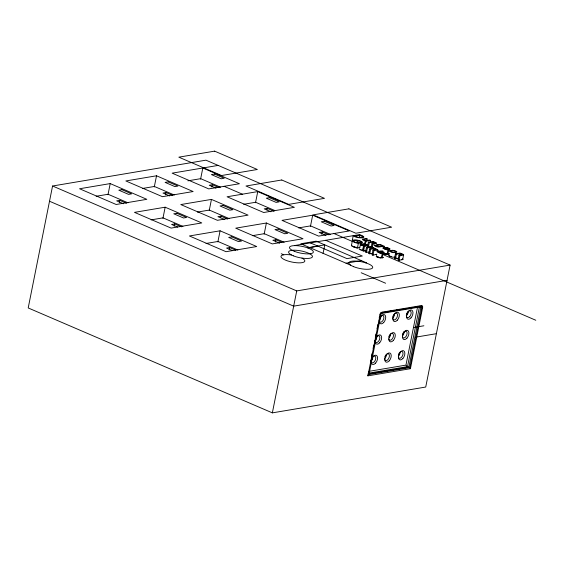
<?xml version="1.0" encoding="UTF-8"?>
<svg xmlns="http://www.w3.org/2000/svg" width="564" height="564" viewBox="0 0 564 564"><rect width="100%" height="100%" fill="white"/><g stroke="black" fill="none" stroke-linecap="round" stroke-linejoin="round"><path stroke-width="0.85" d="M402.816 259.419L403.556 254.597A3.095 0.881 11.3 0 0 402.435 254.011L401.843 253.814A2.46 0.698 11.3 0 0 400.891 253.596L400.228 253.504L399.77 255.795M360.812 242.393L361.926 242.746L362.377 242.379A2.848 0.811 11.3 0 0 362.335 242.139L362.074 241.85A4.582 1.304 11.3 0 0 361.58 241.526L360.904 241.18A6.796 1.932 11.3 0 0 360.135 240.863L358.316 240.299A3.913 1.114 11.3 0 0 357.061 240.06L355.799 239.933A6.148 1.748 11.3 0 0 354.093 239.961L352.831 240.222A5.436 1.544 11.3 0 0 352.38 240.511L351.45 245.594L353.628 246.94L357.435 247.984L359.79 247.589L361.002 241.808M351.386 245.206C350.815 245.819 355.426 247.948 357.435 247.984L358.351 243.415L360.706 243.013L357.491 241.639L356.751 241.766L358.972 242.724L356.406 242.59A4.35 1.234 11.3 0 1 353.776 241.427M52.565 186L28.2 307.951L272.356 412.862L425.728 387.038L450.1 265.087L205.938 160.169L52.565 186L296.727 290.911L450.1 265.087M107.992 194.735L110.22 183.589L146.844 199.325L116.17 204.492L79.545 188.757L110.22 183.589M119.286 202.617L119.744 200.333L126.505 203.237M154.289 186.945L156.517 175.792L193.142 191.534L162.467 196.695L125.842 180.959L156.517 175.792M165.583 194.82L166.042 192.536L172.803 195.44M162.933 218.346L165.16 207.199L201.778 222.935L171.103 228.096L134.486 212.36L165.16 207.199M174.227 226.22L174.678 223.936L181.439 226.841M200.587 179.148L202.814 168.001L239.432 183.737L208.758 188.905L172.14 173.162L218.148 165.414M211.881 187.022L212.332 184.738L219.093 187.643M209.223 210.548L211.451 199.402L248.075 215.138L217.401 220.305L180.776 204.563L211.451 199.402M220.672 217.662L220.975 216.139L227.736 219.043M217.866 241.949L220.094 230.803L256.719 246.538L226.044 251.706L189.419 235.971L220.094 230.803M229.16 249.831L229.618 247.54L235.625 250.127M255.52 202.751L257.748 191.605L294.373 207.34L263.698 212.508L227.073 196.773L257.748 191.605M266.962 209.871L267.273 208.342L274.034 211.246M264.163 234.152L266.391 223.006L303.009 238.741L272.334 243.909L235.717 228.173L266.391 223.006M275.451 242.034L275.909 239.742L281.922 242.33M272.356 412.862L296.727 290.911M310.454 226.354L312.682 215.208L349.306 230.944L318.632 236.112L282.007 220.376L312.682 215.208M321.748 234.236L322.206 231.952L328.967 234.857M323.059 253.455L324.772 244.882L309.439 247.462M353.001 240.532L352.317 240.243L353.226 235.667C355.813 238.678 371.246 238.875 359.571 234.603L294.711 245.523M358.979 237.402L359.388 237.451L359.825 235.16L361.411 235.844A6.296 1.791 11.3 0 1 362.567 236.394M361.616 244.268L361.926 242.746M363.244 249.013L363.858 245.967L362.673 245.714A3.349 0.952 11.3 0 1 362.342 245.629A3.835 1.093 11.3 0 1 361.171 245.213L360.192 244.621A2.03 0.578 11.3 0 1 360.135 244.431A1.847 0.522 11.3 0 1 360.276 244.282L360.607 244.184A2.03 0.578 11.3 0 1 361.263 244.149M364.464 244.635L365.225 240.821L365.895 240.708L364.88 240.553A2.524 0.719 11.3 0 1 363.949 240.306L363.66 240.208A2.982 0.846 11.3 0 1 362.511 239.58L362.398 239.34A2.108 0.599 11.3 0 1 362.525 239.199L362.574 239.171A2.848 0.811 11.3 0 1 362.737 239.108L366.198 238.494L367.129 238.896L366.826 240.419M364.443 246.56L363.533 251.135L362.56 250.712L363.477 246.144L364.443 246.56A2.757 0.783 11.3 0 1 364.76 246.362L367.961 245.692A1.699 0.479 11.3 0 0 368.024 245.58A1.361 0.388 11.3 0 0 368.01 245.509L367.798 245.298A2.813 0.797 11.3 0 0 367.552 245.128L367.051 244.875A6.972 1.981 11.3 0 0 366.551 244.656L362.835 243.902L365.627 244.649A4.152 1.177 11.3 0 1 366.114 244.854L366.72 245.382L364.203 244.868A13.064 3.708 11.3 0 0 363.547 244.635L363.258 244.536A3.017 0.853 11.3 0 0 362.335 244.29A2.044 0.578 11.3 0 0 361.291 244.156M365.444 244.226L366.057 241.18L370.647 240.405L370.344 241.928M369.18 251.96L366.494 252.404L365.564 252.002L366.473 247.434L371.965 246.658L368.412 247.159L367.481 246.757L368.391 242.182L372.987 241.413L373.826 241.773L373.171 241.878L372.712 244.17M366.494 252.404L367.404 247.829L371.14 247.342A1.516 0.43 11.3 0 1 371.887 247.455A1.812 0.515 11.3 0 1 372.783 247.737L373.255 248.132L369.73 248.83L368.821 253.405L369.751 253.8L372.508 253.342M368.412 247.159L369.321 242.583L373.643 242.182A1.96 0.557 11.3 0 1 374.496 242.414A2.277 0.649 11.3 0 1 374.891 242.569L374.975 242.612A1.509 0.43 11.3 0 1 375.363 242.901L371.923 243.697L370.95 248.646M369.751 253.8L370.661 249.232L374.919 248.802A1.657 0.472 11.3 0 1 375.575 248.964L375.73 249.013A2.044 0.578 11.3 0 1 376.103 249.161L376.174 249.196A1.276 0.36 11.3 0 1 376.505 249.45L372.98 250.226L372.064 254.801L372.994 255.196L376.822 254.181L376.146 254.667M372.085 247.913L372.853 244.099L376.378 243.472A2.411 0.684 11.3 0 0 376.674 243.253L376.498 242.971A3.095 0.881 11.3 0 0 375.377 242.386M372.994 255.196L373.904 250.62L377.76 249.824A1.699 0.486 11.3 0 0 377.76 249.641L374.411 248.512L374.108 250.035M382.258 253.391L381.313 253.356A2.848 0.811 11.3 0 1 379.826 253.102L377.189 251.889A3.039 0.86 11.3 0 1 377.112 251.488L380.291 251.043A3.222 0.916 11.3 0 1 381.292 251.206L383.795 252.115A2.961 0.839 11.3 0 1 384.183 252.446A3.172 0.902 11.3 0 1 384.281 252.75C382.484 254.702 379.939 250.317 378.268 251.875A2.15 0.613 11.3 0 0 378.338 252.073A1.939 0.55 11.3 0 0 378.585 252.277L379.544 252.693A1.741 0.493 11.3 0 0 379.967 252.806A1.671 0.472 11.3 0 0 380.411 252.883L382.258 253.391L381.349 257.959L377.45 257.177L376.237 256.409L376.449 255.866M383.922 247.765L384.225 246.242L382.695 245.678A2.482 0.705 11.3 0 0 382.293 245.375L381.116 244.889A2.785 0.79 11.3 0 0 379.459 244.529L378.62 244.466A4.695 1.332 11.3 0 0 377.464 244.501A5.471 1.558 11.3 0 0 376.9 244.593L376.392 244.762A3.913 1.114 11.3 0 0 376.103 245.086L377.647 246.137A2.425 0.691 11.3 0 0 378.423 246.355L379.29 246.51L377.831 246.637A1.607 0.458 11.3 0 1 377.147 246.546A1.466 0.416 11.3 0 1 376.858 246.475L374.609 245.079L374.094 245.248A1.762 0.501 11.3 0 0 374.038 245.446L376.533 246.708A2.954 0.839 11.3 0 0 377.351 246.905L377.549 246.947A2.432 0.691 11.3 0 0 378.479 247.053L384.225 246.242M383.005 253.278L382.089 257.854L380.728 257.269M388.018 249.789L387.066 249.76A2.848 0.811 11.3 0 1 385.579 249.499L382.949 248.294A3.039 0.86 11.3 0 1 382.864 247.892L386.044 247.448A3.222 0.916 11.3 0 1 387.045 247.603L389.548 248.52A2.961 0.839 11.3 0 1 389.943 248.844A3.172 0.902 11.3 0 1 390.041 249.147C388.243 251.107 385.691 246.722 384.021 248.273A2.15 0.613 11.3 0 0 384.091 248.47A1.939 0.55 11.3 0 0 384.338 248.682L385.297 249.091A1.741 0.493 11.3 0 0 385.72 249.203A1.671 0.472 11.3 0 0 386.164 249.288L388.018 249.789L387.101 254.364L383.809 253.814M388.758 249.683L387.849 254.251L386.481 253.666M371.387 357.005L372.071 353.593M373.093 348.474L373.777 345.055M375.307 337.371L375.991 333.958M377.013 328.84L377.866 324.568M379.234 317.736L379.572 316.03M382.195 312.174A2.58 1.48 -66.7 0 0 380.08 314.881L367.89 375.857L410.423 368.694L422.612 307.718A2.58 1.48 -66.7 0 0 421.456 305.561L382.195 312.167A1.297 0.994 80.4 0 1 380.975 312.971A1.29 0.74 -66.7 0 0 380.404 313.33M398.515 258.298L395.47 258.784L394.539 258.382L395.449 253.814L400.045 253.039L400.877 253.398L400.228 253.504M395.47 258.784L396.379 254.209L400.701 253.807A1.96 0.557 11.3 0 1 401.554 254.04A2.277 0.649 11.3 0 1 401.949 254.202L402.026 254.237A1.509 0.43 11.3 0 1 402.421 254.526L398.981 255.33L398.064 259.898L398.995 260.3L402.795 259.482L401.815 259.821M398.995 260.3L399.904 255.725L403.436 255.097A2.411 0.684 11.3 0 0 403.725 254.879M368.313 373.206L407.511 366.607L419.454 306.851A1.297 0.74 -66.7 0 0 419.454 306.21M367.975 374.08L408.872 367.192L420.814 307.436A1.29 0.74 -66.7 0 0 420.236 306.358L380.975 312.971M374.461 248.477L374.496 248.442A1.77 0.501 11.3 0 0 374.341 248.075L373.946 247.836A3.419 0.973 11.3 0 0 373.53 247.652L373.241 247.547A2.425 0.691 11.3 0 0 372.487 247.328A2.616 0.74 11.3 0 0 371.253 247.124L371.902 247.018L370.915 246.736M376.533 255.83C375.236 257.952 384.133 258.284 379.572 257.473M362.871 250.557L361.757 250.289A3.349 0.952 11.3 0 1 361.432 250.197A3.835 1.093 11.3 0 1 360.255 249.781L359.275 249.196A2.03 0.578 11.3 0 1 359.219 248.999A1.847 0.522 11.3 0 1 359.36 248.858L359.557 248.787M389.449 254.991L388.815 255.231A3.088 0.874 11.3 0 0 388.645 255.548A3.201 0.909 11.3 0 0 389.505 256.267L389.625 256.331A4.42 1.255 11.3 0 0 389.985 256.493L392.692 257.191L395.061 257.113M387.94 254.237L389.012 253.899L388.984 253.363M382.3 257.818C384.232 256.895 383.076 257.403 382.188 257.84M388.06 254.223L389.012 253.899L388.927 253.314M366.198 250.508L363.794 250.959L365.162 250.684M96.162 196.272L108.091 194.263L127.993 202.814M142.452 188.475L154.388 186.465L174.29 195.017M187.897 180.825L200.678 178.668L220.58 187.22M119.744 200.333L116.677 200.847L123.438 203.752M166.042 192.536L162.975 193.05L169.736 195.955M212.332 184.738L209.265 185.253L216.026 188.157M151.096 219.875L163.024 217.866L182.926 226.418M197.393 212.078L209.322 210.069L229.224 218.62M243.683 204.281L255.612 202.279L274.724 210.485M174.678 223.936L171.611 224.451L177.625 227.038M220.975 216.139L217.908 216.654L224.669 219.565M267.273 208.342L264.206 208.863L270.967 211.768M206.029 243.479L217.958 241.47L237.867 250.028M252.327 235.689L264.255 233.679L284.157 242.231M298.624 227.891L310.553 225.882L330.455 234.434M229.618 247.54L226.552 248.061L232.558 250.642M275.909 239.742L272.842 240.264L279.603 243.169M322.206 231.952L319.139 232.467L325.9 235.371M359.825 235.16L354.982 235.971L356.596 236.668M352.317 240.243L352.712 240.172M307.768 247.899L317.997 246.172M367.129 238.896L363.731 239.538A1.304 0.367 11.3 0 0 363.9 239.883L364.14 240.017A2.066 0.585 11.3 0 0 365.338 240.398L365.465 240.426A1.551 0.444 11.3 0 0 366.205 240.504L369.716 240.01L370.647 240.405M366.671 245.495L368.2 245.234M356.878 247.49L356.074 247.321L357.322 247.42M367.481 246.757L368.052 246.658M365.564 252.002L366.713 251.812M380.834 251.234L382.815 250.895M368.821 253.405L369.194 253.342M372.064 254.801L373.149 254.618M346.056 263.198L361.397 260.617M365.782 262.887L366.424 262.775L316.136 241.166L300.795 243.754L350.674 265.186M394.539 258.382L396.83 257.995M398.064 259.898L399.46 259.666M447.055 280.329L293.682 306.153L49.519 201.242M382.66 312.463L384.366 312.174M386.072 311.885L387.785 311.603M389.491 311.314L391.197 311.025M392.904 310.736L394.61 310.454M396.316 310.165L398.022 309.876M399.735 309.587L401.441 309.298M403.147 309.016L404.853 308.727M413.659 327.501L423.881 325.781M415.943 337.124L436.395 333.684M368.405 371.429L405.96 365.105L417.656 306.569A1.297 0.367 11.3 0 1 419.454 306.851L420.814 307.436A1.297 0.367 11.3 0 0 422.612 307.718M378.197 251.114C376.04 251.488 377.605 250.487 378.077 251.036M397.972 258.361L398.41 258.305M380.488 257.529L379.494 257.459M359.388 237.451L362.807 236.943A2.707 0.768 11.3 0 0 362.652 236.457M373.171 241.878L373.833 241.97A2.46 0.698 11.3 0 1 374.785 242.189L375.384 242.386M362.906 250.282L362.159 250.134M358.351 243.415L357.167 243.162A6.303 1.791 11.3 0 1 354.432 242.323A6.465 1.84 11.3 0 1 353.706 241.991L353.261 241.759A5.428 1.544 11.3 0 1 352.599 241.293L352.394 241.075A4.124 1.17 11.3 0 1 352.288 240.68M378.768 257.304L377.732 256.888M378.698 257.283L377.795 256.923M355.087 247.046L354.262 246.757M354.996 247.018L354.178 246.722M383.689 253.772L387.101 254.364L386.566 254.096M361.221 249.831L360.699 249.591M358.986 247.243L359.79 247.589M388.427 249.154L385.36 247.836A2.115 0.599 11.3 0 1 387.658 248.068A2.115 0.599 11.3 0 1 389.097 248.886M365.225 240.821L366.057 241.18M368.391 242.182L369.321 242.583M371.923 243.697L372.853 244.099M395.449 253.814L396.379 254.209M398.981 255.33L399.904 255.725M386.939 253.483L387.51 253.729A2.658 0.754 11.3 0 0 387.729 253.659M366.473 247.434L367.404 247.829M369.73 248.83L370.661 249.232M372.98 250.226L373.904 250.62M224.098 186.317L242.407 194.185M333.973 233.531L352.535 241.512M383.217 254.688L535.8 320.253M325.689 240.306L362.314 256.042L346.973 258.629L310.348 242.887M361.207 272.75L385.621 283.241M281.232 253.715L283.748 254.794M407.511 366.607L408.872 367.192M353.79 241.427L353.698 241.343A2.919 0.825 11.3 0 1 353.55 240.976L354.305 240.539A6.846 1.946 11.3 0 1 354.869 240.433L355.045 240.412A5.118 1.452 11.3 0 1 356.258 240.37A3.497 0.994 11.3 0 1 357.364 240.468A2.545 0.726 11.3 0 1 357.816 240.546L360.135 241.279A3.37 0.959 11.3 0 1 361.009 241.808M301.937 258.086A12.161 3.454 11.3 0 1 298.786 262.866A12.161 3.454 11.3 0 1 281.556 257.748A12.161 3.454 11.3 0 1 291.482 254.977M368.355 374.665A1.72 1.283 -28 0 1 367.784 375.779M380.073 314.881A1.297 0.367 11.3 0 0 379.917 314.324A1.29 0.74 -66.7 0 1 380.073 313.845M421.463 305.554A1.297 0.994 80.4 0 1 420.243 306.358M380.94 316.185A3.638 2.087 -66.7 0 1 379.212 320.19M394.518 313.246A3.638 2.087 -66.7 0 1 392.84 317.892M408.202 311.596A3.638 2.087 -66.7 0 1 406.313 315.748M407.786 312.646A4.935 2.827 -66.7 0 1 407.279 313.958M376.879 336.511A3.638 2.087 -66.7 0 1 375.314 340.353M372.818 356.836A3.638 2.087 -66.7 0 1 371.408 360.502M372.169 358.556A4.935 2.827 -66.7 0 1 371.732 359.515M390.514 334.212A3.638 2.087 -66.7 0 1 388.941 338.055M386.446 354.537A3.638 2.087 -66.7 0 1 384.881 358.38M404.12 331.477A3.638 2.087 -66.7 0 1 402.414 335.925M400.08 352.246A3.638 2.087 -66.7 0 1 398.515 356.088M392.826 316.876A3.638 2.087 -66.7 0 1 396.52 313.133A3.638 2.087 -66.7 0 1 396.506 318.3A3.638 2.087 -66.7 0 1 392.826 318.667M375.328 338.76A3.638 2.087 -66.7 0 1 379.248 336.024A3.638 2.087 -66.7 0 1 378.254 341.615A3.638 2.087 -66.7 0 1 375.032 340.444M371.359 358.845A3.638 2.087 -66.7 0 1 375.356 356.554A3.638 2.087 -66.7 0 1 373.812 362.299A3.638 2.087 -66.7 0 1 371.027 360.065M388.885 336.708A3.638 2.087 -66.7 0 1 392.551 333.493A3.638 2.087 -66.7 0 1 392.537 338.485A3.638 2.087 -66.7 0 1 388.878 339.345M384.902 356.793A3.638 2.087 -66.7 0 1 388.815 354.051A3.638 2.087 -66.7 0 1 387.828 359.649A3.638 2.087 -66.7 0 1 384.606 358.471M402.4 334.903A3.638 2.087 -66.7 0 1 406.094 331.16A3.638 2.087 -66.7 0 1 406.073 336.327A3.638 2.087 -66.7 0 1 402.393 336.694M398.459 354.742A3.638 2.087 -66.7 0 1 402.118 351.527A3.638 2.087 -66.7 0 1 402.104 356.511A3.638 2.087 -66.7 0 1 398.452 357.379M379.318 318.681A3.638 2.087 -66.7 0 1 382.977 315.466A3.638 2.087 -66.7 0 1 382.963 320.458A3.638 2.087 -66.7 0 1 379.311 321.318M409.238 367.375A1.72 0.592 38 0 1 410.232 368.475M407.152 366.431A1.72 0.592 38 0 1 406.15 365.324M383.337 252.482A2.115 0.599 11.3 0 0 381.906 251.664A2.115 0.599 11.3 0 0 379.635 251.445L382.667 252.75A2.658 0.754 11.3 0 0 383.231 252.468M363.47 246.137A2.651 0.754 11.3 0 1 363.858 245.967M388.984 248.865A2.658 0.754 11.3 0 1 388.392 249.14M378.169 250.804A1.896 0.536 11.3 0 1 377.062 250.494M358.866 237.43A3.856 1.093 11.3 0 1 356.681 236.661M391.691 256.69A2.037 0.578 11.3 0 1 390.528 256.345M390.006 256.049A2.037 0.578 11.3 0 1 389.809 255.774M389.562 250.973A3.088 0.874 11.3 0 1 389.731 250.656L392.304 250.289A2.926 0.832 11.3 0 1 393.376 250.416M389.555 250.973A3.201 0.909 11.3 0 0 390.415 251.692L390.535 251.756A4.42 1.255 11.3 0 0 390.901 251.918L393.919 252.651L396.492 252.397A3.306 0.938 11.3 0 0 395.85 251.142A3.588 1.022 11.3 0 0 393.376 250.402M395.794 251.826A2.115 0.599 11.3 0 0 394.8 251.1A2.115 0.599 11.3 0 0 392.699 250.698L391.924 250.733A5.795 1.643 11.3 0 0 391.388 250.818L390.81 251.043A2.066 0.585 11.3 0 0 390.732 251.199A2.037 0.578 11.3 0 0 393.045 252.193A2.059 0.585 11.3 0 0 393.601 252.242L394.617 252.193A6.119 1.741 11.3 0 0 394.948 252.143L395.526 251.96A2.214 0.627 11.3 0 0 395.674 251.777M377.245 245.326L377.245 245.354A1.896 0.536 11.3 0 0 379.396 246.285A1.833 0.522 11.3 0 0 379.819 246.32L380.792 246.292A5.964 1.692 11.3 0 0 381.222 246.228L381.835 246.024A2.094 0.592 11.3 0 0 381.948 245.841A1.889 0.536 11.3 0 0 379.812 244.91A2.298 0.656 11.3 0 0 378.874 244.875A4.406 1.255 11.3 0 0 378.141 244.952A6.451 1.833 11.3 0 0 377.922 244.987L377.245 245.326M361.369 244.748L364.238 245.749A3.172 0.902 11.3 0 0 365.204 245.678L365.514 245.643A10.053 2.855 11.3 0 1 363.724 245.037L361.383 244.713M381.137 313.528L368.948 374.503L409.852 367.615L422.034 306.64L381.137 313.528M214.616 151.138L178.83 157.166L221.553 175.524L257.339 169.496L214.616 151.138M121.873 189.659L118.807 190.174L128.578 194.376L131.645 193.854L121.873 189.659M168.171 181.862L165.104 182.383L174.868 186.578L177.935 186.064L168.171 181.862M214.468 174.064L211.401 174.586L221.166 178.781L224.232 178.266L214.468 174.064M281.76 179.987L245.974 186.014L288.697 204.372L324.483 198.352L281.76 179.987M176.814 213.262L173.747 213.784L183.511 217.979L186.578 217.464L176.814 213.262M223.104 205.472L220.038 205.987L229.809 210.182L232.876 209.667L223.104 205.472M269.402 197.675L266.335 198.19L276.099 202.384L279.166 201.87L269.402 197.675M348.904 208.842L313.112 214.863L355.842 233.228L391.627 227.2L348.904 208.842M231.748 236.873L228.681 237.388L238.445 241.582L241.512 241.068L231.748 236.873M278.045 229.076L274.978 229.59L284.742 233.785L287.809 233.27L278.045 229.076M324.335 221.278L321.268 221.793L331.04 225.995L334.107 225.473L324.335 221.278M384.951 253.807L383.985 253.525L384.951 253.807M402.47 259.045L402.809 259.384L402.47 259.045M353.642 266.673A12.161 3.454 11.3 0 0 372.649 267.752A12.161 3.454 11.3 0 0 356.081 261.069A12.161 3.454 11.3 0 0 353.642 266.673M293.273 255.802A12.161 3.454 11.3 0 0 312.364 256.951A12.161 3.454 11.3 0 0 295.917 250.247A12.161 3.454 11.3 0 0 293.273 255.802M294.281 251.269A12.161 3.454 11.3 0 0 313.288 252.348A12.161 3.454 11.3 0 0 296.72 245.664A12.161 3.454 11.3 0 0 294.281 251.269M397.366 320.155A4.935 2.827 -66.7 0 0 398.057 312.378A4.935 2.827 -66.7 0 0 392.875 318.195A4.935 2.827 -66.7 0 0 397.366 320.155M409.69 316.587A3.638 2.087 -66.7 0 0 410.197 310.856A3.638 2.087 -66.7 0 0 406.376 315.142A3.638 2.087 -66.7 0 0 409.69 316.587M411.001 317.856A4.935 2.827 -66.7 0 0 411.692 310.08A4.935 2.827 -66.7 0 0 406.51 315.896A4.935 2.827 -66.7 0 0 411.001 317.856M379.671 342.778A4.935 2.827 -66.7 0 0 380.362 334.995A4.935 2.827 -66.7 0 0 375.18 340.818A4.935 2.827 -66.7 0 0 379.671 342.778M375.61 363.103A4.935 2.827 -66.7 0 0 376.301 355.32A4.935 2.827 -66.7 0 0 371.119 361.143A4.935 2.827 -66.7 0 0 375.61 363.103M393.305 340.48A4.935 2.827 -66.7 0 0 393.996 332.704A4.935 2.827 -66.7 0 0 388.815 338.52A4.935 2.827 -66.7 0 0 393.305 340.48M389.245 360.805A4.935 2.827 -66.7 0 0 389.935 353.029A4.935 2.827 -66.7 0 0 384.754 358.845A4.935 2.827 -66.7 0 0 389.245 360.805M406.94 338.181A4.935 2.827 -66.7 0 0 407.631 330.405A4.935 2.827 -66.7 0 0 402.449 336.229A4.935 2.827 -66.7 0 0 406.94 338.181M402.879 358.507A4.935 2.827 -66.7 0 0 403.57 350.73A4.935 2.827 -66.7 0 0 398.388 356.554A4.935 2.827 -66.7 0 0 402.879 358.507M383.731 322.453A4.935 2.827 -66.7 0 0 384.422 314.67A4.935 2.827 -66.7 0 0 379.241 320.493A4.935 2.827 -66.7 0 0 383.731 322.453"/></g></svg>
